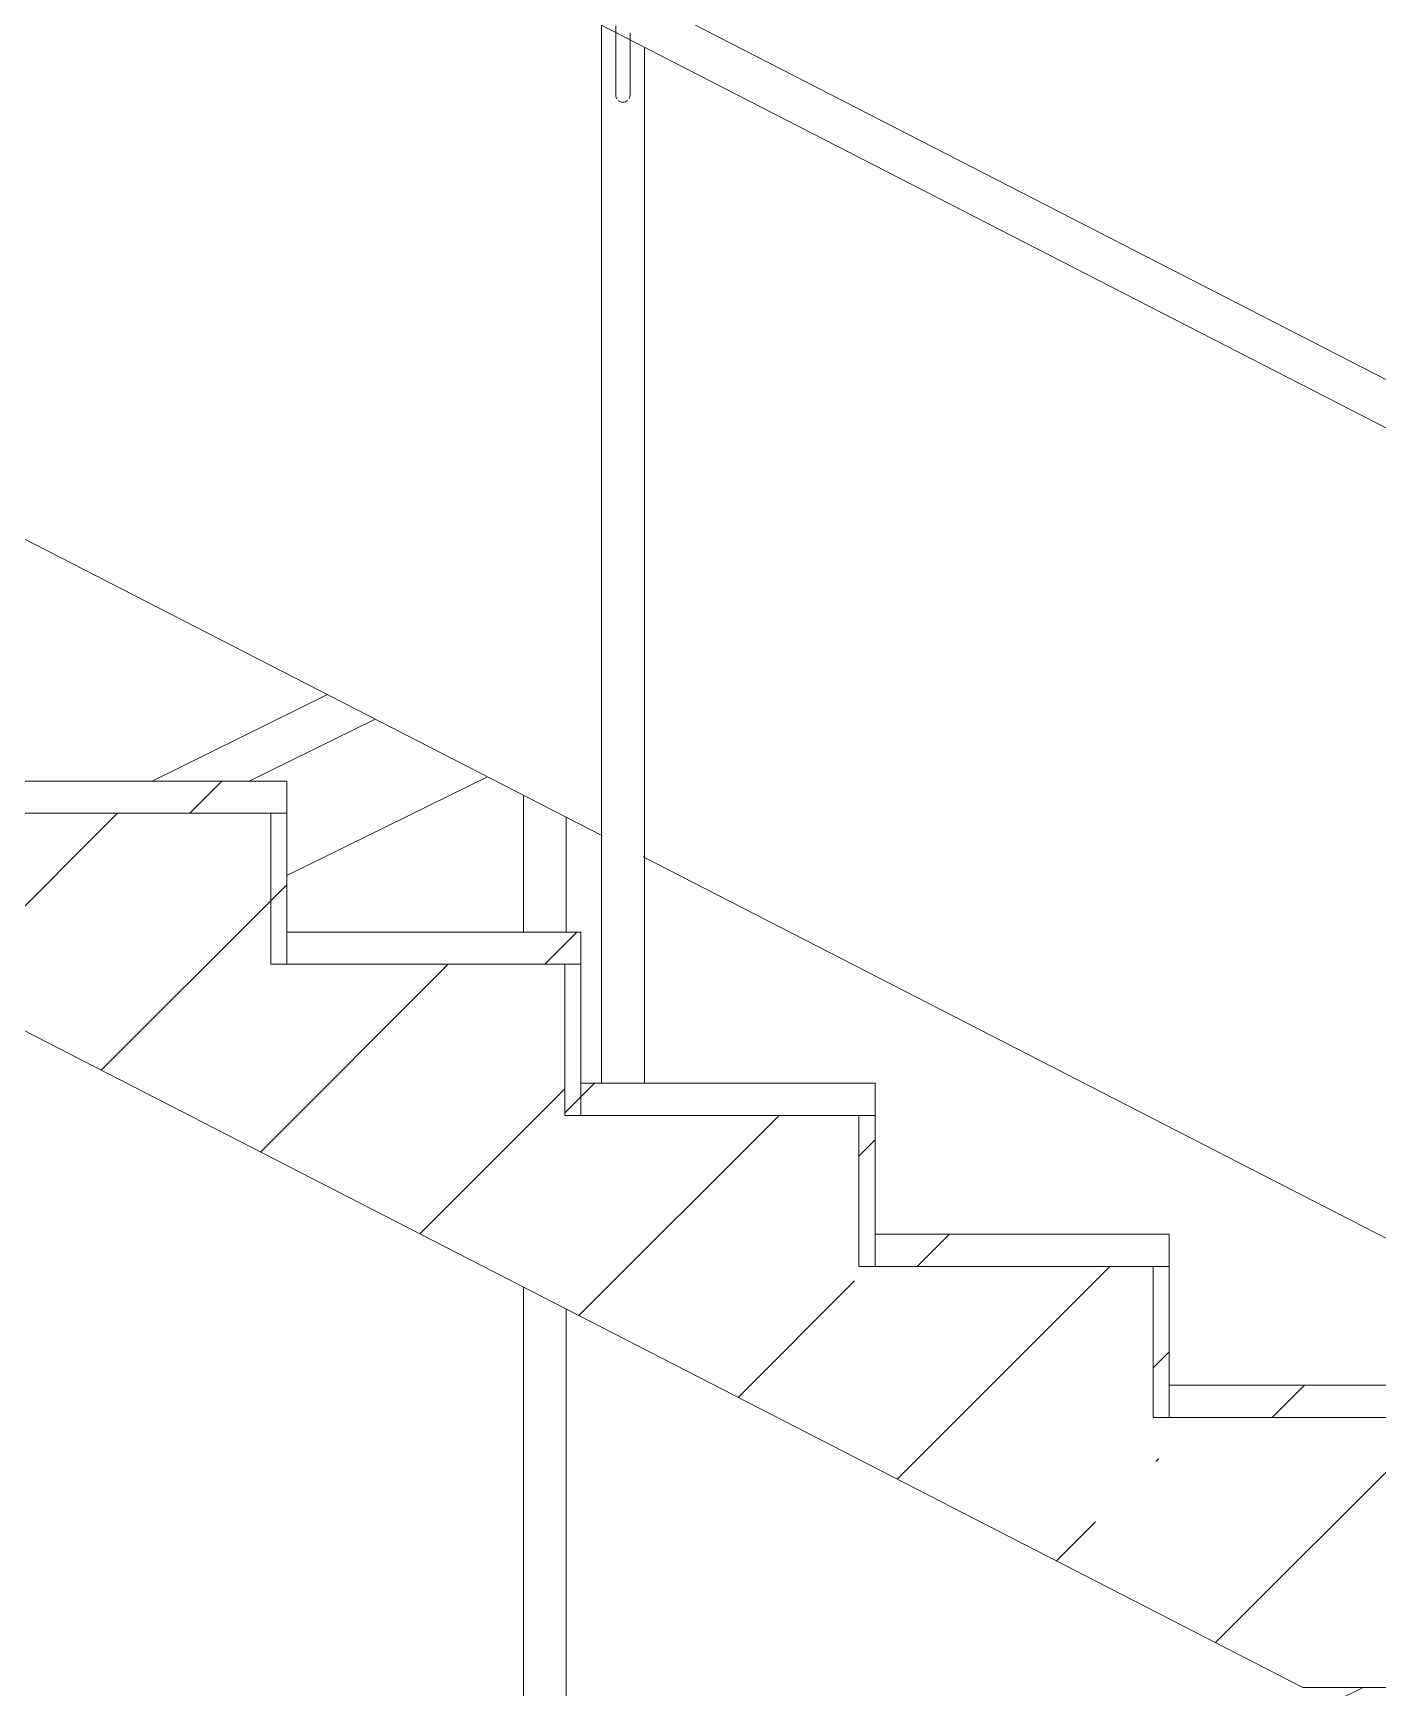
# Model space of a CAD drawing. Header units: millimetres. Extents: x -515342 to 330399, y -224905 to 507333.
# Drawn here: x 226395 to 227648, y 96354 to 97896 of the extents above; entities that cross this region are included whole.
import ezdxf

# ---------------------------------------------------------------- set-up
doc = ezdxf.new("R2010")
doc.units = ezdxf.units.MM
doc.layers.get('0').update_dxf_attribs({"lineweight": 0})
doc.layers.add('Лестницы', color=7, linetype='Continuous', lineweight=0)
doc.layers.add('Ограждение', color=7, linetype='Continuous', lineweight=0)
pattern_1 = [(45, (223568.56, 95610.5), (-235.732, 235.732), []), (45, (223725.7, 95610.5), (-235.732, 235.732), [])]

# ---------------------------------------------------------------- blocks, each defined once
blk = doc.blocks.new('Ограждение - Для шага 900-V132-О_АР_П_Разрез 3-3')
at = {"layer": 'Ограждение'}
h = blk.add_hatch(dxfattribs=at)
h.set_pattern_fill('FP_2', color=256, style=0, pattern_type=2)
h.set_pattern_definition([(236.31, (-5209.4, 8823.7), (-1778, -3556), [641.07, -5769.6]), (236.31, (-5173.8, 8717), (-1778, -3556), [384.64, -6026.03]), (236.31, (-5387.2, 8717), (-1778, -3556), [384.64, -6026.03])])
h.paths.add_polyline_path([(-3796.8, 7557.6), (-3796.8, 7662.8), (-3853.5, 7691.4), (-3853.5, 7586.2), (-3805.2, 7561.8)])
h.paths.add_polyline_path([(-3756.8, 7561.6), (-3675.7, 7601.5), (-3756.8, 7642.5), (-3756.8, 7561.8)])
h.paths.add_polyline_path([(-3630.8, 7623.6), (-2991.4, 7938.4), (-2991.4, 8695.5), (-3481.4, 8947.2), (-3853.5, 8764), (-3853.5, 7736.2), (-3640.7, 7628.7)])
h.paths.add_polyline_path([(-3212.9, 9026.8), (-2991.4, 9026.8), (-2991.4, 9153.8), (-3025.8, 9171.5), (-3212.9, 9079.4), (-3212.9, 9044.1)])
blk.add_line((-3025.8, 9171.5), (-3212.9, 9079.4), dxfattribs=at)
blk = doc.blocks.new('Ограждение - АР_Ограждение_Балясина_D40_900 для 1500-10050449-О_АР_П_Разрез 3-3')
at = {"layer": 'Ограждение'}
for p, q in [((-2992.5, 9154.3), (-2992.5, 9026.8)), ((-2952.5, 9026.8), (-2952.5, 9133.8)), ((-2992.5, 8696), (-2992.5, 7790.4)), ((-2952.5, 7790.4), (-2952.5, 8675.4))]:
    blk.add_line(p, q, dxfattribs=at)
blk = doc.blocks.new('Ограждение - Для шага 900-V133-О_АР_П_Разрез 3-3')
at = {"layer": 'Ограждение'}
blk.add_line((-2953.5, 7957.1), (-2210.2, 8323), dxfattribs=at)
blk = doc.blocks.new('Ограждение - Ограждение-10040896-О_АР_П_Разрез 3-3')
for name in ['Ограждение - Для шага 900-V132-О_АР_П_Разрез 3-3', 'Ограждение - АР_Ограждение_Балясина_D40_900 для 1500-10050449-О_АР_П_Разрез 3-3', 'Ограждение - Для шага 900-V133-О_АР_П_Разрез 3-3']:
    blk.add_blockref(name, (0, 0))
blk = doc.blocks.new('Тип верхнего поручня - Верхний поручень_Внутренний_-10040899-О_АР_П_Разрез 3-3')
at = {"layer": 'Ограждение'}
for p, q in [((-3174.9, 9248.1), (-3338.5, 9167.5)), ((-3247.9, 9167.5), (-3130.6, 9225.3))]:
    blk.add_line(p, q, dxfattribs=at)
blk = doc.blocks.new('Ограждение - Для шага 900-V145-О_АР_П_Разрез 3-3')
at = {"layer": 'Ограждение'}
h = blk.add_hatch(dxfattribs=at)
h.set_pattern_fill('FP_31', color=256, style=0, pattern_type=2)
h.set_pattern_definition([(123.69, (-5209.4, 6334.5), (-2598.61, 3008.927), [641.07, -5769.6]), (123.69, (-5173.8, 6441.2), (-2598.61, 3008.927), [384.64, -6026.03]), (123.69, (-5387.2, 6441.2), (-2598.61, 3008.927), [384.64, -6026.03])])
h.paths.add_polyline_path([(-2918.7, 9116.4), (-2918.7, 9871.5), (-3780.8, 10314.3), (-3780.8, 9559.3), (-2958.3, 9136.8)])
h.paths.add_polyline_path([(-2918.7, 9916.4), (-2918.7, 10366.4), (-3780.8, 10809.3), (-3780.8, 10359.3), (-3002.2, 9959.3)])
blk.add_line((-2918.7, 9116.4), (-3780.8, 9559.3), dxfattribs=at)
blk = doc.blocks.new('Ограждение - АР_Ограждение_Балясина_D40_900 для 1500-10051542-О_АР_П_Разрез 3-3')
at = {"layer": 'Ограждение'}
for p, q in [((-2919.7, 8886), (-2919.7, 9872)), ((-2906.4, 9836.7), (-2906.4, 9871.7)), ((-2893.1, 9864.9), (-2893.1, 9836.7)), ((-2879.7, 9851.5), (-2879.7, 8886))]:
    blk.add_line(p, q, dxfattribs=at)
at = {"layer": 'Ограждение', "flags": 128}
for points in [[(-2906.4, 9806.7), (-2906.4, 9806.7), (-2906.4, 9806.8), (-2906.4, 9806.9), (-2906.4, 9807.1), (-2906.4, 9807.3), (-2906.4, 9807.6), (-2906.4, 9807.9), (-2906.4, 9808.2), (-2906.4, 9808.6), (-2906.4, 9809.1), (-2906.4, 9809.6), (-2906.4, 9810.1), (-2906.4, 9810.7), (-2906.4, 9811.3), (-2906.4, 9811.9), (-2906.4, 9812.6), (-2906.4, 9813.4), (-2906.4, 9814.1), (-2906.4, 9815), (-2906.4, 9815.8), (-2906.4, 9816.7), (-2906.4, 9817.6), (-2906.4, 9818.5), (-2906.4, 9819.5), (-2906.4, 9820.5), (-2906.4, 9821.5), (-2906.4, 9822.6), (-2906.4, 9823.6), (-2906.4, 9824.7), (-2906.4, 9825.8), (-2906.4, 9827), (-2906.4, 9828.1), (-2906.4, 9829.3), (-2906.4, 9830.4), (-2906.4, 9831.6), (-2906.4, 9832.8), (-2906.4, 9834), (-2906.4, 9835.2), (-2906.4, 9836.4), (-2906.4, 9836.7)], [(-2893.1, 9836.7), (-2893.1, 9835.5), (-2893.1, 9834.3), (-2893.1, 9833.1), (-2893.1, 9831.9), (-2893.1, 9830.7), (-2893.1, 9829.6), (-2893.1, 9828.4), (-2893.1, 9827.3), (-2893.1, 9826.1), (-2893.1, 9825), (-2893.1, 9823.9), (-2893.1, 9822.8), (-2893.1, 9821.8), (-2893.1, 9820.8), (-2893.1, 9819.8), (-2893.1, 9818.8), (-2893.1, 9817.8), (-2893.1, 9816.9), (-2893.1, 9816), (-2893.1, 9815.2), (-2893.1, 9814.4), (-2893.1, 9813.6), (-2893.1, 9812.8), (-2893.1, 9812.1), (-2893.1, 9811.5), (-2893.1, 9810.8), (-2893.1, 9810.2), (-2893.1, 9809.7), (-2893.1, 9809.2), (-2893.1, 9808.7), (-2893.1, 9808.3), (-2893.1, 9808), (-2893.1, 9807.6), (-2893.1, 9807.4), (-2893.1, 9807.1), (-2893.1, 9807), (-2893.1, 9806.8), (-2893.1, 9806.7), (-2893.1, 9806.7)]]:
    blk.add_lwpolyline(points, dxfattribs=at)
at = {"layer": 'Ограждение'}
for points, knots in [([(-2906.3, 9807.9), (-2906.4, 9807.6), (-2906.4, 9807.1), (-2906.4, 9806.4), (-2906.3, 9805.7), (-2906.1, 9804.7), (-2905.8, 9803.9), (-2905.6, 9803.4), (-2905.5, 9803.4)], [0.4444444, 0.4444444, 0.4444444, 0.4444444, 0.4791667, 0.5138889, 0.5486111, 0.5833333, 0.6527778, 0.6666667, 0.6666667, 0.6666667, 0.6666667]), ([(-2894, 9803.4), (-2893.8, 9803.7), (-2893.5, 9804.4), (-2893.2, 9805.4), (-2893.1, 9806.3), (-2893.1, 9807), (-2893.1, 9807.5), (-2893.2, 9807.7)], [0.3333333, 0.3333333, 0.3333333, 0.3333333, 0.3888889, 0.4444444, 0.4791667, 0.5138889, 0.5486111, 0.5486111, 0.5486111, 0.5486111]), ([(-2904, 9801.6), (-2904, 9801.5), (-2903.5, 9801.2), (-2902.2, 9800.4), (-2900.8, 9800), (-2899.7, 9800)], [0.7777778, 0.7777778, 0.7777778, 0.7777778, 0.7916667, 0.8611111, 1, 1, 1, 1])]:
    blk.add_open_spline(points, degree=3, knots=knots, dxfattribs=at)
blk.add_open_spline([(-2899.7, 9800), (-2898.9, 9800), (-2897.4, 9800.3), (-2896, 9801.1), (-2895.5, 9801.6)], degree=3, dxfattribs=at)
blk = doc.blocks.new('Ограждение - Для шага 900-V146-О_АР_П_Разрез 3-3')
at = {"layer": 'Ограждение'}
blk.add_line((-2018.7, 8654.1), (-2880.8, 9096.9), dxfattribs=at)
blk = doc.blocks.new('Ограждение - Ограждение-10042073-О_АР_П_Разрез 3-3')
for name in ['Ограждение - Для шага 900-V145-О_АР_П_Разрез 3-3', 'Ограждение - АР_Ограждение_Балясина_D40_900 для 1500-10051542-О_АР_П_Разрез 3-3', 'Ограждение - Для шага 900-V146-О_АР_П_Разрез 3-3']:
    blk.add_blockref(name, (0, 0))
blk = doc.blocks.new('Тип перил - Перила_Внутренний_-10042086-О_АР_П_Разрез 3-3')
at = {"layer": 'Ограждение'}
for p, q in [((-1783.4, 9333.2), (-4846.1, 10906.6)), ((-4864.4, 10871), (-1801.7, 9297.6))]:
    blk.add_line(p, q, dxfattribs=at)

msp = doc.modelspace()

# ---------------------------------------------------------------- hatches: boundary and pattern name
at = {"layer": 'Лестницы'}
h = msp.add_hatch(dxfattribs=at)
h.set_pattern_fill('FP_1', color=256, style=0, pattern_type=2)
h.set_pattern_definition([(45, (223568.56, 95610.5), (-224.506, 224.506), []), (45, (223793.07, 95610.5), (-224.506, 224.506), [396.875, -79.375, 3.353, -76.022])])
h.paths.add_polyline_path([(227587.5489, 96354.3929), (227986.8865, 96354.3929), (227986.8865, 96465.1509), (227712.8865, 96465.1509), (227712.8865, 96605.909), (227438.8865, 96605.909), (227438.8865, 96746.6671), (227164.8865, 96746.6671), (227164.8865, 96887.4251), (226890.8865, 96887.4251), (226890.8865, 97028.1832), (226616.8865, 97028.1832), (226616.8865, 97168.9413), (226342.8865, 97168.9413), (226342.8865, 97309.6993), (226068.8865, 97309.6993), (226068.8865, 97450.4574), (225794.8865, 97450.4574), (225794.8865, 97591.2155), (225520.8865, 97591.2155), (225520.8865, 97731.9735), (225246.8865, 97731.9735), (225246.1712, 97872.7316), (224972.8865, 97872.7316), (224972.8865, 97692.854), (227578.3384, 96354.3929)])
h = msp.add_hatch(dxfattribs=at)
h.set_pattern_fill('FP_9', color=256, style=0, pattern_type=2)
h.set_pattern_definition(pattern_1)
h.paths.add_polyline_path([(226629.7126, 97168.9413), (226631.8865, 97168.9413), (226631.8865, 97198.9413), (226357.8865, 97198.9413), (226357.8865, 97168.9413), (226523.2863, 97168.9413)])
h = msp.add_hatch(dxfattribs=at)
h.set_pattern_fill('FP_9', color=256, style=0, pattern_type=2)
h.set_pattern_definition(pattern_1)
h.paths.add_polyline_path([(226631.8865, 97028.1832), (226631.8865, 97168.9413), (226616.8865, 97168.1708), (226616.8865, 97028.1832), (226629.7126, 97028.1832)])
h = msp.add_hatch(dxfattribs=at)
h.set_pattern_fill('FP_9', color=256, style=0, pattern_type=2)
h.set_pattern_definition(pattern_1)
h.paths.add_polyline_path([(226631.8865, 97028.1832), (226905.8865, 97028.1832), (226905.8865, 97058.1832), (226631.8865, 97058.1832)])
h = msp.add_hatch(dxfattribs=at)
h.set_pattern_fill('FP_9', color=256, style=0, pattern_type=2)
h.set_pattern_definition(pattern_1)
h.paths.add_polyline_path([(226905.8865, 96887.4251), (226905.8865, 97028.1832), (226890.8865, 97028.1832), (226890.8865, 96887.4251)])
h = msp.add_hatch(dxfattribs=at)
h.set_pattern_fill('FP_9', color=256, style=0, pattern_type=2)
h.set_pattern_definition(pattern_1)
h.paths.add_polyline_path([(227055.4176, 96887.4251), (227179.8865, 96887.4251), (227179.8865, 96917.4251), (226905.8865, 96917.4251), (226905.8865, 96887.4251), (226948.9913, 96887.4251)])
h = msp.add_hatch(dxfattribs=at)
h.set_pattern_fill('FP_9', color=256, style=0, pattern_type=2)
h.set_pattern_definition(pattern_1)
h.paths.add_polyline_path([(227179.8865, 96746.6671), (227179.8865, 96887.4251), (227164.8865, 96887.4251), (227164.8865, 96746.6671)])
h = msp.add_hatch(dxfattribs=at)
h.set_pattern_fill('FP_9', color=256, style=0, pattern_type=2)
h.set_pattern_definition(pattern_1)
h.paths.add_polyline_path([(227179.8865, 96746.6671), (227453.8865, 96746.6671), (227453.8865, 96776.6671), (227179.8865, 96776.6671)])
h = msp.add_hatch(dxfattribs=at)
h.set_pattern_fill('FP_9', color=256, style=0, pattern_type=2)
h.set_pattern_definition(pattern_1)
h.paths.add_polyline_path([(227453.8865, 96605.909), (227453.8865, 96746.6671), (227438.8865, 96746.6671), (227438.8865, 96605.909)])
h = msp.add_hatch(dxfattribs=at)
h.set_pattern_fill('FP_9', color=256, style=0, pattern_type=2)
h.set_pattern_definition(pattern_1)
h.paths.add_polyline_path([(227727.8865, 96605.909), (227727.8865, 96635.909), (227453.8865, 96635.909), (227453.8865, 96605.909), (227693.9752, 96605.909)])

# ---------------------------------------------------------------- linework, layer by layer
for p, q in [((224972.8865, 97692.854), (227578.3384, 96354.3929)), ((226631.8865, 97198.9413), (226357.8865, 97198.9413)), ((226631.8865, 97168.9413), (226631.8865, 97198.9413)), ((226616.8865, 97168.9413), (226342.8865, 97168.9413)), ((226357.8865, 97168.9413), (226631.8865, 97168.9413)), ((226616.8865, 97028.1832), (226616.8865, 97168.9413)), ((226631.8865, 97168.9413), (226616.8865, 97168.9413)), ((226616.8865, 97168.9413), (226616.8865, 97028.1832)), ((226631.8865, 97028.1832), (226631.8865, 97168.9413)), ((226905.8865, 97058.1832), (226631.8865, 97058.1832)), ((226631.8865, 97058.1832), (226631.8865, 97028.1832)), ((226905.8865, 97028.1832), (226905.8865, 97058.1832)), ((226890.8865, 97028.1832), (226616.8865, 97028.1832)), ((226616.8865, 97028.1832), (226631.8865, 97028.1832)), ((226631.8865, 97028.1832), (226905.8865, 97028.1832)), ((226890.8865, 96887.4251), (226890.8865, 97028.1832)), ((226905.8865, 97028.1832), (226890.8865, 97028.1832)), ((226890.8865, 97028.1832), (226890.8865, 96887.4251)), ((226905.8865, 96887.4251), (226905.8865, 97028.1832)), ((227179.8865, 96917.4251), (226905.8865, 96917.4251)), ((226905.8865, 96917.4251), (226905.8865, 96887.4251)), ((227179.8865, 96887.4251), (227179.8865, 96917.4251)), ((227164.8865, 96887.4251), (226890.8865, 96887.4251)), ((226890.8865, 96887.4251), (226905.8865, 96887.4251)), ((226905.8865, 96887.4251), (227179.8865, 96887.4251)), ((227164.8865, 96746.6671), (227164.8865, 96887.4251)), ((227179.8865, 96887.4251), (227164.8865, 96887.4251)), ((227164.8865, 96887.4251), (227164.8865, 96746.6671)), ((227179.8865, 96746.6671), (227179.8865, 96887.4251)), ((227453.8865, 96776.6671), (227179.8865, 96776.6671)), ((227179.8865, 96776.6671), (227179.8865, 96746.6671)), ((227453.8865, 96746.6671), (227453.8865, 96776.6671)), ((227438.8865, 96746.6671), (227164.8865, 96746.6671)), ((227164.8865, 96746.6671), (227179.8865, 96746.6671)), ((227179.8865, 96746.6671), (227453.8865, 96746.6671)), ((227438.8865, 96605.909), (227438.8865, 96746.6671)), ((227453.8865, 96746.6671), (227438.8865, 96746.6671)), ((227438.8865, 96746.6671), (227438.8865, 96605.909)), ((227453.8865, 96605.909), (227453.8865, 96746.6671)), ((227727.8865, 96635.909), (227453.8865, 96635.909)), ((227453.8865, 96635.909), (227453.8865, 96605.909)), ((227712.8865, 96605.909), (227438.8865, 96605.909)), ((227438.8865, 96605.909), (227453.8865, 96605.909)), ((227453.8865, 96605.909), (227727.8865, 96605.909)), ((227578.3384, 96354.3929), (227986.8865, 96354.3929))]:
    msp.add_line(p, q, dxfattribs=at)

# ---------------------------------------------------------------- block references
at = {"layer": 'Ограждение'}
for name in ['Ограждение - Ограждение-10042073-О_АР_П_Разрез 3-3', 'Тип перил - Перила_Внутренний_-10042086-О_АР_П_Разрез 3-3', 'Тип верхнего поручня - Верхний поручень_Внутренний_-10040899-О_АР_П_Разрез 3-3', 'Ограждение - Ограждение-10040896-О_АР_П_Разрез 3-3']:
    msp.add_blockref(name, (229844.7438, 88031.3929), dxfattribs=at)

doc.saveas('drawing.dxf')
